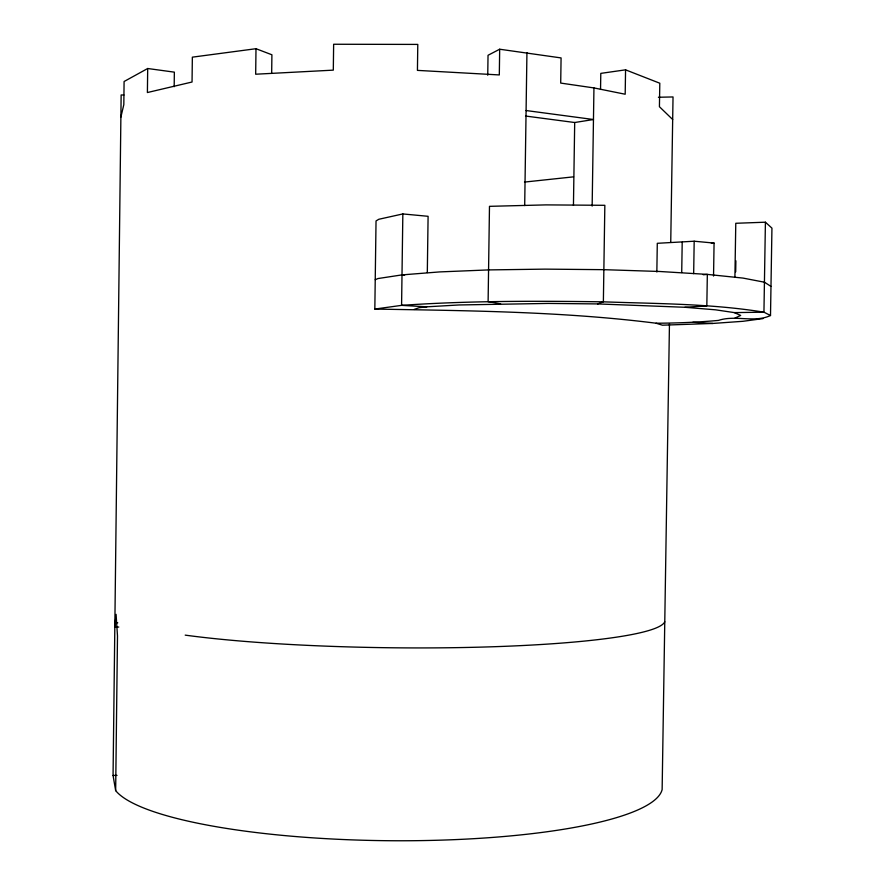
<?xml version="1.0" encoding="UTF-8"?>
<svg xmlns="http://www.w3.org/2000/svg" width="885" height="885" viewBox="0 0 885 885"><rect width="100%" height="100%" fill="white"/><g stroke="black" fill="none" stroke-linecap="round" stroke-linejoin="round"><path stroke-width="1.33" d="M669.458 323.711L662.135 789.542A275.379 56.751 0.6 0 1 403.792 840.761A275.379 56.751 0.6 0 1 115.658 790.615L113.059 775.481L121.145 94.96L123.889 95.027M115.658 790.615L117.495 636.016L116.079 614.345L114.818 627.1L118.789 627.056M174.179 86.697L174.356 72.15L147.695 68.51L147.397 92.538L192.045 82.017L192.355 57.16L255.997 48.708L271.905 54.782L271.673 73.278M255.997 48.708L255.677 74.218L333.302 70.136L333.645 44.25L417.786 44.416L417.432 70.38L499.306 74.937L499.682 49.228L561.079 57.923L560.703 83.079L593.946 87.925L625.186 94.23L625.562 69.838L600.793 73.378L600.539 89.462M734.904 277.436L735.778 223.285L765.414 222.201L771.941 228.131L770.503 315.514C754.341 323.113 735.435 314.717 718.432 320.414C697.69 322.295 676.881 323.147 656.05 323.213C562.849 311.465 468.641 310.757 374.831 309.064L376.036 220.929L378.824 219.27L402.841 213.938L428.097 216.305L427.311 272.547M402.841 213.938L401.58 305.358L374.831 309.064M487.746 75.236L488.033 55.279L499.682 49.228M524.694 205.563L526.94 52.602M573.447 205.431L574.697 122.517L593.47 119.519L526.088 110.537M592.153 206.094L593.946 87.925M656.847 271.994L657.289 243.309L694.183 241.218L714.073 243.076L713.542 276.054M670.741 242.313L673.031 96.952L658.418 97.25M681.716 272.525L682.202 242.236M693.663 273.653L694.183 241.218M735.7 271.85L735.878 260.798M765.414 222.201L763.943 312.184L770.503 315.514M120.88 117.119L123.823 104.607L124.088 81.508L147.695 68.51M734.948 318.091L740.668 315.436L734.329 312.604L715.534 309.816L684.946 307.283L597.585 303.92L548.125 303.422L459.094 304.96L426.824 306.818L419.07 307.692L414.091 309.473M375.24 279.693L378.017 278.543L402 274.892L439.613 271.916L488.564 269.914L544.994 269.128L603.858 269.671L659.657 271.485L707.336 274.394L743.013 278.089L764.43 282.204L770.979 286.397M597.585 303.92L603.371 301.829C656.924 303.776 710.909 303.555 763.943 312.184L734.329 312.604M573.58 176.845L524.484 182.078M762.958 318.611L742.969 321.299L712.779 323.445L662.422 325.193L656.05 323.213M703.232 274.748L707.336 274.394L706.827 305.856L684.946 307.283M711.352 243.298L714.073 243.076M113.059 775.481L117.019 775.382M115.05 622.83L117.76 622.808M426.824 306.818L401.58 305.358C468.729 300.69 536.1 300.933 603.371 301.829L604.842 205.309L545.945 204.889L489.482 206.338L488.111 301.685L500.6 303.787M692.889 322.284L712.779 323.445M402 274.892L404.655 275.08M525.546 116.035L574.697 122.517M625.562 69.838L659.801 83.223L659.425 106.72L672.677 119.519M664.779 621.735A275.7 30.809 0.7 0 1 482.701 647.068A275.7 30.809 0.7 0 1 185.208 635.131"/></g></svg>
